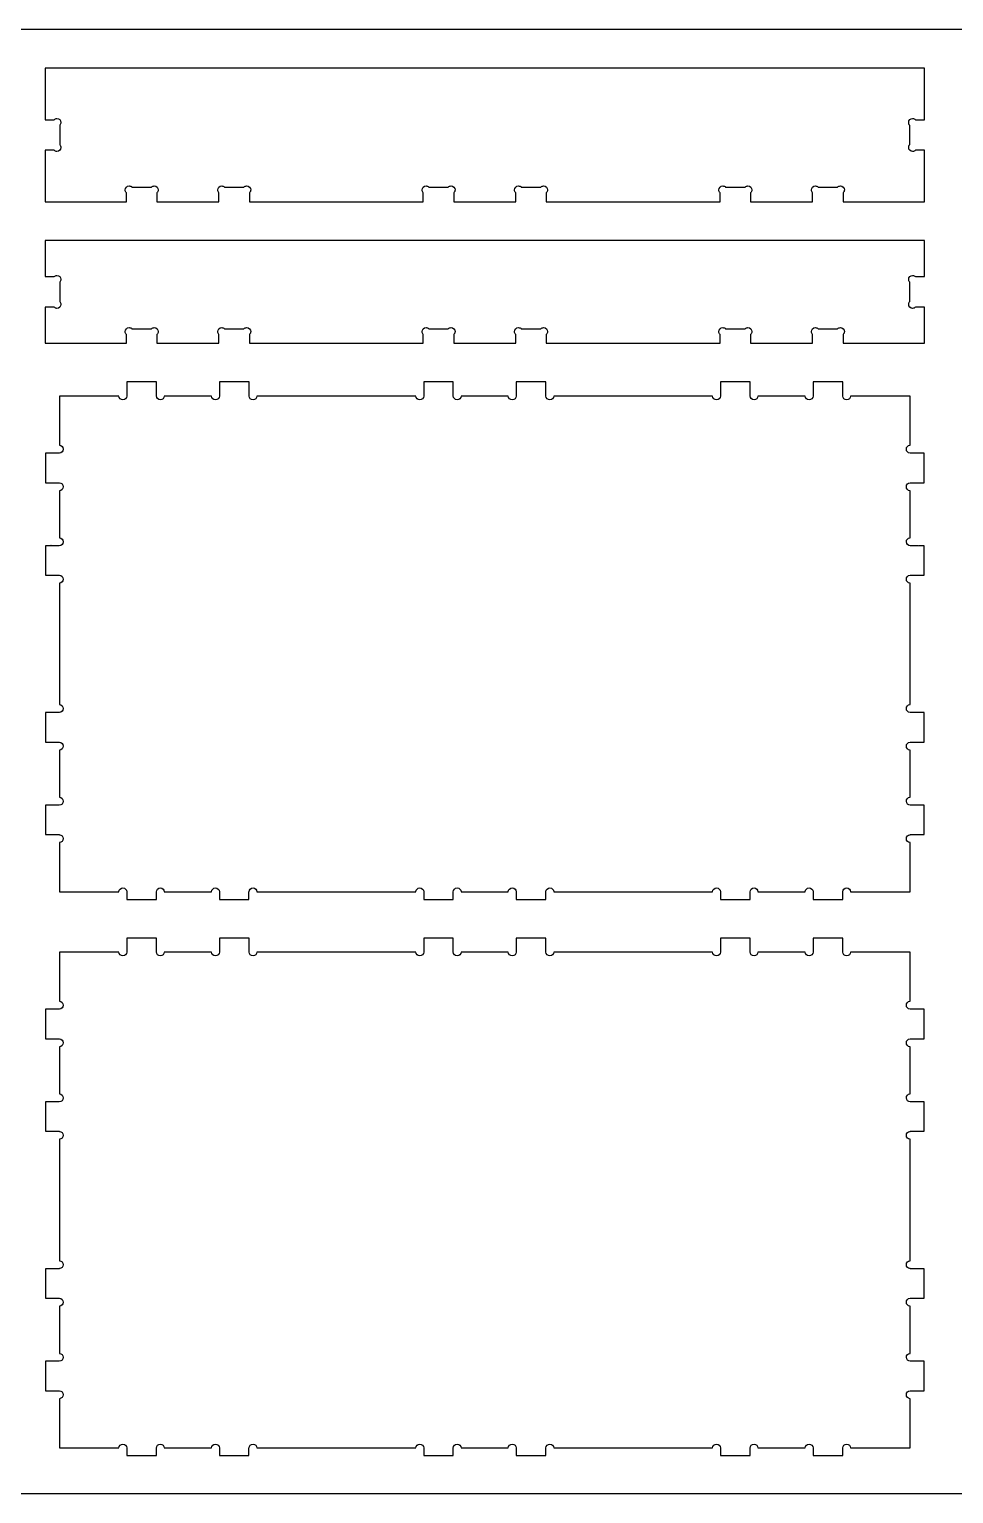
# Model space of a CAD drawing. Extents: x 0 to 4896, y 0 to 5028.
# Drawn here: x 771 to 1541, y 2550 to 3769 of the extents above; entities that cross this region are included whole.
import ezdxf

# ---------------------------------------------------------------- set-up
doc = ezdxf.new("R2010")
doc.units = 0
doc.layers.add('Layer_1', color=7, linetype='CONTINUOUS')

msp = doc.modelspace()

# ---------------------------------------------------------------- linework, layer by layer
at = {"layer": 'Layer_1', "color": 1}
msp.add_lwpolyline([(0.634887, 3769.072726), (2438.984172, 3769.072726), (2438.984172, 2549.923582), (0.634887, 2549.923582), (0.634887, 3769.072726)], dxfattribs=at)
at = {"layer": 'Layer_1', "color": 7}
for points in [[(784.501183, 3736.621996), (784.501183, 3693.777276), (791.900485, 3693.777276)], [(1508.841957, 3693.777276), (1516.241542, 3693.777276), (1516.241542, 3736.621996), (784.501183, 3736.621996), (784.501183, 3736.621996)], [(796.654236, 3689.191165), (796.654236, 3672.972136)], [(1504.088206, 3672.963388), (1504.088206, 3689.182416)], [(791.900485, 3668.377276), (784.501183, 3668.377276), (784.501183, 3625.532274), (852.128683, 3625.532274), (852.128683, 3632.931859)], [(1448.614042, 3632.931859), (1448.614042, 3625.532274), (1516.241542, 3625.532274), (1516.241542, 3668.377276), (1508.841957, 3668.377276)], [(856.714794, 3637.68561), (872.933823, 3637.68561)], [(933.708403, 3637.68561), (949.927432, 3637.68561)], [(1103.765072, 3637.68561), (1119.983818, 3637.68561)], [(1180.75868, 3637.68561), (1196.977709, 3637.68561)], [(1350.806544, 3637.68561), (1367.025291, 3637.68561)], [(1427.800153, 3637.68561), (1444.019182, 3637.68561)], [(877.528683, 3632.931859), (877.528683, 3625.532274), (929.122292, 3625.532274), (929.122292, 3632.931859)], [(954.522292, 3632.931859), (954.522292, 3625.532274), (1099.17896, 3625.532274), (1099.17896, 3632.931859)], [(1124.57896, 3632.931859), (1124.57896, 3625.532274), (1176.172569, 3625.532274), (1176.172569, 3632.931859)], [(1201.572569, 3632.931859), (1201.572569, 3625.532274), (1346.220433, 3625.532274), (1346.220433, 3632.931859)], [(1371.620433, 3632.931859), (1371.620433, 3625.532274), (1423.214042, 3625.532274), (1423.214042, 3632.931859)], [(784.501183, 3593.331565), (784.501183, 3563.186563), (791.900485, 3563.186563)], [(1508.841957, 3563.186563), (1516.241542, 3563.186563), (1516.241542, 3593.331565), (784.501183, 3593.331565), (784.501183, 3593.331565)], [(796.654236, 3558.600452), (796.654236, 3542.381705)], [(1504.088206, 3542.372674), (1504.088206, 3558.591703)], [(791.900485, 3537.786563), (784.501183, 3537.786563), (784.501183, 3507.641843), (852.128683, 3507.641843), (852.128683, 3515.041428)], [(1448.614042, 3515.041428), (1448.614042, 3507.641843), (1516.241542, 3507.641843), (1516.241542, 3537.786563), (1508.841957, 3537.786563)], [(856.714794, 3519.794896), (872.933823, 3519.794896)], [(877.528683, 3515.041428), (877.528683, 3507.641843), (929.122292, 3507.641843), (929.122292, 3515.041428)], [(933.708403, 3519.794896), (949.927432, 3519.794896)], [(954.522292, 3515.041428), (954.522292, 3507.641843), (1099.17896, 3507.641843), (1099.17896, 3515.041428)], [(1103.765072, 3519.794896), (1119.983818, 3519.794896)], [(1124.57896, 3515.041428), (1124.57896, 3507.641843), (1176.172569, 3507.641843), (1176.172569, 3515.041428)], [(1180.75868, 3519.794896), (1196.977709, 3519.794896)], [(1201.572569, 3515.041428), (1201.572569, 3507.641843), (1346.220433, 3507.641843), (1346.220433, 3515.041428)], [(1350.806544, 3519.794896), (1367.025291, 3519.794896)], [(1371.620433, 3515.041428), (1371.620433, 3507.641843), (1423.214042, 3507.641843), (1423.214042, 3515.041428)], [(1427.800153, 3519.794896), (1444.019182, 3519.794896)], [(852.52972, 3475.440852), (852.52972, 3470.687101), (852.52972, 3465.845296), (852.52972, 3463.755159), (852.476663, 3463.755159)], [(877.128492, 3470.854741), (877.128492, 3475.440852), (852.531132, 3475.440852), (852.52972, 3475.440852)], [(954.166127, 3463.755159), (954.131132, 3463.755159), (954.131132, 3470.590016), (954.131132, 3475.440852), (929.52474, 3475.440852), (929.52474, 3465.836548), (929.52474, 3463.755159), (929.471683, 3463.755159)], [(1124.178769, 3470.854741), (1124.178769, 3475.440852), (1099.581127, 3475.440852), (1099.581127, 3470.687101), (1099.581127, 3465.845296), (1099.581127, 3463.755159), (1099.528352, 3463.755159)], [(1201.216687, 3463.755159), (1201.181127, 3463.755159), (1201.181127, 3470.590016), (1201.181127, 3475.440852), (1176.575018, 3475.440852), (1176.575018, 3465.836548), (1176.575018, 3463.755159), (1176.522243, 3463.755159)], [(1371.21996, 3470.854741), (1371.21996, 3475.440852), (1346.6226, 3475.440852), (1346.6226, 3470.687101), (1346.6226, 3465.845296), (1346.6226, 3463.755159), (1346.578573, 3463.755159)], [(1448.266062, 3463.755159), (1448.222035, 3463.755159), (1448.222035, 3470.590016), (1448.222035, 3475.440852), (1423.615926, 3475.440852), (1423.615926, 3465.836548), (1423.615926, 3463.755159), (1423.571617, 3463.755159)], [(845.888467, 3463.755159), (796.376247, 3463.755159), (796.376247, 3422.815156)], [(877.031407, 3463.913768), (877.031407, 3470.008074)], [(922.883769, 3463.755159), (883.619603, 3463.755159)], [(1092.940156, 3463.755159), (960.754323, 3463.755159)], [(1124.081685, 3463.913768), (1124.081685, 3470.008074)], [(1169.934047, 3463.755159), (1130.66988, 3463.755159)], [(1339.990377, 3463.755159), (1207.8046, 3463.755159)], [(1371.131342, 3463.913768), (1371.131342, 3470.008074)], [(1416.983704, 3463.755159), (1377.719537, 3463.755159)], [(1504.36676, 3422.815156), (1504.36676, 3463.755159), (1454.854257, 3463.755159)], [(796.376247, 3416.226961), (796.376247, 3416.182934), (789.541107, 3416.182934), (784.690272, 3416.182934), (784.690272, 3391.576825), (794.294858, 3391.576825), (796.376247, 3391.576825), (796.376247, 3391.532516)], [(1504.36676, 3391.532516), (1504.36676, 3391.576825), (1506.448148, 3391.576825), (1516.052453, 3391.576825), (1516.052453, 3416.182934), (1511.201617, 3416.182934), (1504.36676, 3416.182934), (1504.36676, 3416.226961)], [(796.376247, 3384.944603), (796.376247, 3345.680436)], [(1504.36676, 3345.680436), (1504.36676, 3384.944603)], [(789.276383, 3339.180859), (784.690272, 3339.180859), (784.690272, 3314.583216), (789.444023, 3314.583216), (794.285827, 3314.583216), (796.376247, 3314.583216), (796.376247, 3314.53919)], [(796.217356, 3339.092241), (790.123049, 3339.092241)], [(1504.36676, 3314.53919), (1504.36676, 3314.583216), (1506.456897, 3314.583216), (1511.298702, 3314.583216), (1516.052453, 3314.583216), (1516.052453, 3339.180859), (1511.466342, 3339.180859)], [(1510.619675, 3339.092241), (1504.525368, 3339.092241)], [(796.376247, 3307.950994), (796.376247, 3206.853914)], [(1504.36676, 3206.853914), (1504.36676, 3307.950994)], [(796.376247, 3200.265719), (796.376247, 3200.221692), (789.541107, 3200.221692), (784.690272, 3200.221692), (784.690272, 3175.615301), (794.294858, 3175.615301), (796.376247, 3175.615301), (796.376247, 3175.571274)], [(1504.36676, 3175.571274), (1504.36676, 3175.615301), (1506.448148, 3175.615301), (1516.052453, 3175.615301), (1516.052453, 3200.221692), (1511.201617, 3200.221692), (1504.36676, 3200.221692), (1504.36676, 3200.265719)], [(796.376247, 3168.983079), (796.376247, 3129.718912)], [(1504.36676, 3129.718912), (1504.36676, 3168.983079)], [(789.276383, 3123.219334), (784.690272, 3123.219334), (784.690272, 3098.621974), (789.444023, 3098.621974), (794.285827, 3098.621974), (796.376247, 3098.621974), (796.376247, 3098.577948)], [(796.217356, 3123.130716), (790.123049, 3123.130716)], [(1504.36676, 3098.577948), (1504.36676, 3098.621974), (1506.456897, 3098.621974), (1511.298702, 3098.621974), (1516.052453, 3098.621974), (1516.052453, 3123.219334), (1511.466342, 3123.219334)], [(1510.619675, 3123.130716), (1504.525368, 3123.130716)], [(796.376247, 3091.989752), (796.376247, 3051.041001), (845.888467, 3051.041001)], [(1454.854257, 3051.041001), (1504.36676, 3051.041001), (1504.36676, 3091.989752)], [(852.476663, 3051.041001), (852.520689, 3051.041001), (852.520689, 3049.444752), (852.520689, 3044.691001), (877.038745, 3044.691001)], [(877.030278, 3044.796834), (877.030278, 3050.891141)], [(883.618474, 3051.041001), (922.88264, 3051.041001)], [(929.470554, 3051.041001), (929.514863, 3051.041001), (929.514863, 3044.691001), (954.120972, 3044.691001), (954.120972, 3049.541836), (954.120972, 3051.041001), (954.164998, 3051.041001)], [(960.753194, 3051.041001), (1092.939027, 3051.041001)], [(1099.527223, 3051.041001), (1099.571249, 3051.041001), (1099.571249, 3049.444752), (1099.571249, 3044.691001), (1124.089305, 3044.691001)], [(1124.080838, 3044.796834), (1124.080838, 3050.891141)], [(1130.669034, 3051.041001), (1169.9332, 3051.041001)], [(1176.521396, 3051.041001), (1176.565423, 3051.041001), (1176.565423, 3044.691001), (1201.171532, 3044.691001), (1201.171532, 3049.541836), (1201.171532, 3051.041001), (1201.21584, 3051.041001)], [(1207.803754, 3051.041001), (1339.989531, 3051.041001)], [(1346.577726, 3051.041001), (1346.621753, 3051.041001), (1346.621753, 3049.444752), (1346.621753, 3044.691001), (1371.139808, 3044.691001)], [(1371.131342, 3044.796834), (1371.131342, 3050.891141)], [(1377.719537, 3051.041001), (1416.983704, 3051.041001)], [(1423.571617, 3051.041001), (1423.615926, 3051.041001), (1423.615926, 3044.691001), (1448.222035, 3044.691001), (1448.222035, 3049.541836), (1448.222035, 3051.041001), (1448.266062, 3051.041001)], [(852.52972, 3012.490292), (852.52972, 3007.736541), (852.52972, 3002.894736), (852.52972, 3000.804599), (852.476663, 3000.804599)], [(877.128492, 3007.904181), (877.128492, 3012.490292), (852.531132, 3012.490292), (852.52972, 3012.490292)], [(954.166127, 3000.804599), (954.131132, 3000.804599), (954.131132, 3007.639456), (954.131132, 3012.490292), (929.52474, 3012.490292), (929.52474, 3002.885988), (929.52474, 3000.804599), (929.471683, 3000.804599)], [(1124.178769, 3007.904181), (1124.178769, 3012.490292), (1099.581127, 3012.490292), (1099.581127, 3007.736541), (1099.581127, 3002.894736), (1099.581127, 3000.804599), (1099.528352, 3000.804599)], [(1201.216687, 3000.804599), (1201.181127, 3000.804599), (1201.181127, 3007.639456), (1201.181127, 3012.490292), (1176.575018, 3012.490292), (1176.575018, 3002.885988), (1176.575018, 3000.804599), (1176.522243, 3000.804599)], [(1371.21996, 3007.904181), (1371.21996, 3012.490292), (1346.6226, 3012.490292), (1346.6226, 3007.736541), (1346.6226, 3002.894736), (1346.6226, 3000.804599), (1346.578573, 3000.804599)], [(1448.266062, 3000.804599), (1448.222035, 3000.804599), (1448.222035, 3007.639456), (1448.222035, 3012.490292), (1423.615926, 3012.490292), (1423.615926, 3002.885988), (1423.615926, 3000.804599), (1423.571617, 3000.804599)], [(845.888467, 3000.804599), (796.376247, 3000.804599), (796.376247, 2959.864596)], [(877.031407, 3000.963208), (877.031407, 3007.057514)], [(922.883769, 3000.804599), (883.619603, 3000.804599)], [(1092.940156, 3000.804599), (960.754323, 3000.804599)], [(1124.081685, 3000.963208), (1124.081685, 3007.057514)], [(1169.934047, 3000.804599), (1130.66988, 3000.804599)], [(1339.990377, 3000.804599), (1207.8046, 3000.804599)], [(1371.131342, 3000.963208), (1371.131342, 3007.057514)], [(1416.983704, 3000.804599), (1377.719537, 3000.804599)], [(1504.36676, 2959.864596), (1504.36676, 3000.804599), (1454.854257, 3000.804599)], [(796.376247, 2953.276401), (796.376247, 2953.232374), (789.541107, 2953.232374), (784.690272, 2953.232374), (784.690272, 2928.626265), (794.294858, 2928.626265), (796.376247, 2928.626265), (796.376247, 2928.581956)], [(1504.36676, 2928.581956), (1504.36676, 2928.626265), (1506.448148, 2928.626265), (1516.052453, 2928.626265), (1516.052453, 2953.232374), (1511.201617, 2953.232374), (1504.36676, 2953.232374), (1504.36676, 2953.276401)], [(796.376247, 2921.994043), (796.376247, 2882.729876)], [(1504.36676, 2882.729876), (1504.36676, 2921.994043)], [(789.276383, 2876.230299), (784.690272, 2876.230299), (784.690272, 2851.632656), (789.444023, 2851.632656), (794.285827, 2851.632656), (796.376247, 2851.632656), (796.376247, 2851.58863)], [(796.217356, 2876.141681), (790.123049, 2876.141681)], [(1504.36676, 2851.58863), (1504.36676, 2851.632656), (1506.456897, 2851.632656), (1511.298702, 2851.632656), (1516.052453, 2851.632656), (1516.052453, 2876.230299), (1511.466342, 2876.230299)], [(1510.619675, 2876.141681), (1504.525368, 2876.141681)], [(796.376247, 2845.000434), (796.376247, 2743.903354)], [(1504.36676, 2743.903354), (1504.36676, 2845.000434)], [(796.376247, 2737.315159), (796.376247, 2737.271132), (789.541107, 2737.271132), (784.690272, 2737.271132), (784.690272, 2712.664741), (794.294858, 2712.664741), (796.376247, 2712.664741), (796.376247, 2712.620714)], [(1504.36676, 2712.620714), (1504.36676, 2712.664741), (1506.448148, 2712.664741), (1516.052453, 2712.664741), (1516.052453, 2737.271132), (1511.201617, 2737.271132), (1504.36676, 2737.271132), (1504.36676, 2737.315159)], [(796.376247, 2706.032519), (796.376247, 2666.768352)], [(1504.36676, 2666.768352), (1504.36676, 2706.032519)], [(789.276383, 2660.268774), (784.690272, 2660.268774), (784.690272, 2635.671414), (789.444023, 2635.671414), (794.285827, 2635.671414), (796.376247, 2635.671414), (796.376247, 2635.627388)], [(796.217356, 2660.180156), (790.123049, 2660.180156)], [(1504.36676, 2635.627388), (1504.36676, 2635.671414), (1506.456897, 2635.671414), (1511.298702, 2635.671414), (1516.052453, 2635.671414), (1516.052453, 2660.268774), (1511.466342, 2660.268774)], [(1510.619675, 2660.180156), (1504.525368, 2660.180156)], [(796.376247, 2629.039192), (796.376247, 2588.090441), (845.888467, 2588.090441)], [(1454.854257, 2588.090441), (1504.36676, 2588.090441), (1504.36676, 2629.039192)], [(852.476663, 2588.090441), (852.520689, 2588.090441), (852.520689, 2586.494192), (852.520689, 2581.740441), (877.038745, 2581.740441)], [(877.030278, 2581.846274), (877.030278, 2587.940581)], [(883.618474, 2588.090441), (922.88264, 2588.090441)], [(929.470554, 2588.090441), (929.514863, 2588.090441), (929.514863, 2581.740441), (954.120972, 2581.740441), (954.120972, 2586.591276), (954.120972, 2588.090441), (954.164998, 2588.090441)], [(960.753194, 2588.090441), (1092.939027, 2588.090441)], [(1099.527223, 2588.090441), (1099.571249, 2588.090441), (1099.571249, 2586.494192), (1099.571249, 2581.740441), (1124.089305, 2581.740441)], [(1124.080838, 2581.846274), (1124.080838, 2587.940581)], [(1130.669034, 2588.090441), (1169.9332, 2588.090441)], [(1176.521396, 2588.090441), (1176.565423, 2588.090441), (1176.565423, 2581.740441), (1201.171532, 2581.740441), (1201.171532, 2586.591276), (1201.171532, 2588.090441), (1201.21584, 2588.090441)], [(1207.803754, 2588.090441), (1339.989531, 2588.090441)], [(1346.577726, 2588.090441), (1346.621753, 2588.090441), (1346.621753, 2586.494192), (1346.621753, 2581.740441), (1371.139808, 2581.740441)], [(1371.131342, 2581.846274), (1371.131342, 2587.940581)], [(1377.719537, 2588.090441), (1416.983704, 2588.090441)], [(1423.571617, 2588.090441), (1423.615926, 2588.090441), (1423.615926, 2581.740441), (1448.222035, 2581.740441), (1448.222035, 2586.591276), (1448.222035, 2588.090441), (1448.266062, 2588.090441)]]:
    msp.add_lwpolyline(points, dxfattribs=at)
for points in [[(791.900485, 3693.777276), (792.501618, 3694.408043), (793.346874, 3694.800332), (794.290625, 3694.800332)], [(794.290625, 3694.800332), (796.119989, 3694.800332), (797.589238, 3693.331083), (797.589238, 3691.501719)], [(1503.153486, 3691.49297), (1503.153486, 3693.322334), (1504.622735, 3694.800332), (1506.4521, 3694.800332)], [(1506.4521, 3694.800332), (1507.393593, 3694.800332), (1508.241388, 3694.406068), (1508.841957, 3693.777276)], [(797.589238, 3691.501719), (797.589238, 3690.600865), (797.235332, 3689.785808), (796.654236, 3689.191165)], [(1504.088206, 3689.182416), (1503.506828, 3689.777059), (1503.153486, 3690.591834), (1503.153486, 3691.49297)], [(797.589238, 3670.661583), (797.589238, 3668.832219), (796.119989, 3667.354221), (794.290625, 3667.354221)], [(796.654236, 3672.972136), (797.235614, 3672.377494), (797.589238, 3671.562719), (797.589238, 3670.661583)], [(1503.153486, 3670.652552), (1503.153486, 3671.553405), (1503.507111, 3672.368745), (1504.088206, 3672.963388)], [(1506.4521, 3667.354221), (1504.622735, 3667.354221), (1503.153486, 3668.82347), (1503.153486, 3670.652552)], [(794.290625, 3667.354221), (793.348567, 3667.354221), (792.501618, 3667.748485), (791.900485, 3668.377276)], [(1508.841957, 3668.377276), (1508.241106, 3667.74651), (1507.395851, 3667.354221), (1506.4521, 3667.354221)], [(851.105627, 3635.321999), (851.105627, 3637.151363), (852.574594, 3638.62033), (854.403958, 3638.62033)], [(852.128683, 3632.931859), (851.497916, 3633.53271), (851.105627, 3634.378248), (851.105627, 3635.321999)], [(854.403958, 3638.62033), (855.304812, 3638.62033), (856.120152, 3638.266705), (856.714794, 3637.68561)], [(872.933823, 3637.68561), (873.528183, 3638.266988), (874.34324, 3638.62033), (875.244376, 3638.62033)], [(875.244376, 3638.62033), (877.07374, 3638.62033), (878.551738, 3637.151363), (878.551738, 3635.321999)], [(878.551738, 3635.321999), (878.551738, 3634.379941), (878.157474, 3633.532428), (877.528683, 3632.931859)], [(928.099236, 3635.321999), (928.099236, 3637.151363), (929.568485, 3638.62033), (931.397849, 3638.62033)], [(929.122292, 3632.931859), (928.491525, 3633.53271), (928.099236, 3634.378248), (928.099236, 3635.321999)], [(931.397849, 3638.62033), (932.298985, 3638.62033), (933.11376, 3638.266705), (933.708403, 3637.68561)], [(949.927432, 3637.68561), (950.522074, 3638.266988), (951.336849, 3638.62033), (952.238267, 3638.62033)], [(952.238267, 3638.62033), (954.067349, 3638.62033), (955.545347, 3637.151363), (955.545347, 3635.321999)], [(955.545347, 3635.321999), (955.545347, 3634.379941), (955.1508, 3633.532428), (954.522292, 3632.931859)], [(1098.155905, 3635.321999), (1098.155905, 3637.151363), (1099.624872, 3638.62033), (1101.454236, 3638.62033)], [(1099.17896, 3632.931859), (1098.548194, 3633.53271), (1098.155905, 3634.378248), (1098.155905, 3635.321999)], [(1101.454236, 3638.62033), (1102.355089, 3638.62033), (1103.170429, 3638.266705), (1103.765072, 3637.68561)], [(1119.983818, 3637.68561), (1120.578743, 3638.266988), (1121.393518, 3638.62033), (1122.294654, 3638.62033)], [(1122.294654, 3638.62033), (1124.124018, 3638.62033), (1125.602016, 3637.151363), (1125.602016, 3635.321999)], [(1125.602016, 3635.321999), (1125.602016, 3634.379941), (1125.207752, 3633.532428), (1124.57896, 3632.931859)], [(1175.149514, 3635.321999), (1175.149514, 3637.151363), (1176.618763, 3638.62033), (1178.448127, 3638.62033)], [(1176.172569, 3632.931859), (1175.541803, 3633.53271), (1175.149514, 3634.378248), (1175.149514, 3635.321999)], [(1178.448127, 3638.62033), (1179.34898, 3638.62033), (1180.164038, 3638.266705), (1180.75868, 3637.68561)], [(1196.977709, 3637.68561), (1197.572352, 3638.266988), (1198.387409, 3638.62033), (1199.288263, 3638.62033)], [(1199.288263, 3638.62033), (1201.117627, 3638.62033), (1202.595625, 3637.151363), (1202.595625, 3635.321999)], [(1202.595625, 3635.321999), (1202.595625, 3634.379941), (1202.201078, 3633.532428), (1201.572569, 3632.931859)], [(1345.197095, 3635.321999), (1345.197095, 3637.151363), (1346.666626, 3638.62033), (1348.495708, 3638.62033)], [(1346.220433, 3632.931859), (1345.589102, 3633.53271), (1345.197095, 3634.378248), (1345.197095, 3635.321999)], [(1348.495708, 3638.62033), (1349.396844, 3638.62033), (1350.211902, 3638.266705), (1350.806544, 3637.68561)], [(1367.025291, 3637.68561), (1367.619933, 3638.266988), (1368.434991, 3638.62033), (1369.336126, 3638.62033)], [(1369.336126, 3638.62033), (1371.165491, 3638.62033), (1372.643206, 3637.151363), (1372.643206, 3635.321999)], [(1372.643206, 3635.321999), (1372.643206, 3634.379941), (1372.248377, 3633.532428), (1371.620433, 3632.931859)], [(1422.190986, 3635.321999), (1422.190986, 3637.151363), (1423.660517, 3638.62033), (1425.489317, 3638.62033)], [(1423.214042, 3632.931859), (1422.583275, 3633.53271), (1422.190986, 3634.378248), (1422.190986, 3635.321999)], [(1425.489317, 3638.62033), (1426.390171, 3638.62033), (1427.205511, 3638.266705), (1427.800153, 3637.68561)], [(1444.019182, 3637.68561), (1444.613824, 3638.266988), (1445.428317, 3638.62033), (1446.329735, 3638.62033)], [(1446.329735, 3638.62033), (1448.158817, 3638.62033), (1449.637097, 3637.151363), (1449.637097, 3635.321999)], [(1449.637097, 3635.321999), (1449.637097, 3634.379941), (1449.242833, 3633.532428), (1448.614042, 3632.931859)], [(791.900485, 3563.186563), (792.501618, 3563.81733), (793.346874, 3564.209619), (794.290625, 3564.209619)], [(794.290625, 3564.209619), (796.119989, 3564.209619), (797.589238, 3562.740652), (797.589238, 3560.911288)], [(797.589238, 3560.911288), (797.589238, 3560.010152), (797.235332, 3559.195094), (796.654236, 3558.600452)], [(1503.153486, 3560.902539), (1503.153486, 3562.731903), (1504.622735, 3564.209619), (1506.4521, 3564.209619)], [(1504.088206, 3558.591703), (1503.506828, 3559.186345), (1503.153486, 3560.001121), (1503.153486, 3560.902539)], [(1506.4521, 3564.209619), (1507.393593, 3564.209619), (1508.241388, 3563.815354), (1508.841957, 3563.186563)], [(794.290625, 3536.763508), (793.348567, 3536.763508), (792.501618, 3537.158054), (791.900485, 3537.786563)], [(797.589238, 3540.07087), (797.589238, 3538.241505), (796.119989, 3536.763508), (794.290625, 3536.763508)], [(796.654236, 3542.381705), (797.235614, 3541.787063), (797.589238, 3540.972288), (797.589238, 3540.07087)], [(1503.153486, 3540.062121), (1503.153486, 3540.962974), (1503.507111, 3541.778032), (1504.088206, 3542.372674)], [(1506.4521, 3536.763508), (1504.622735, 3536.763508), (1503.153486, 3538.232756), (1503.153486, 3540.062121)], [(1508.841957, 3537.786563), (1508.241106, 3537.155796), (1507.395851, 3536.763508), (1506.4521, 3536.763508)], [(851.105627, 3517.431285), (851.105627, 3519.26065), (852.574594, 3520.729899), (854.403958, 3520.729899)], [(852.128683, 3515.041428), (851.497916, 3515.641996), (851.105627, 3516.487534), (851.105627, 3517.431285)], [(854.403958, 3520.729899), (855.304812, 3520.729899), (856.120152, 3520.375992), (856.714794, 3519.794896)], [(872.933823, 3519.794896), (873.528183, 3520.376274), (874.34324, 3520.729899), (875.244376, 3520.729899)], [(875.244376, 3520.729899), (877.07374, 3520.729899), (878.551738, 3519.26065), (878.551738, 3517.431285)], [(878.551738, 3517.431285), (878.551738, 3516.489228), (878.157474, 3515.641714), (877.528683, 3515.041428)], [(928.099236, 3517.431285), (928.099236, 3519.26065), (929.568485, 3520.729899), (931.397849, 3520.729899)], [(929.122292, 3515.041428), (928.491525, 3515.641996), (928.099236, 3516.487534), (928.099236, 3517.431285)], [(931.397849, 3520.729899), (932.298985, 3520.729899), (933.11376, 3520.375992), (933.708403, 3519.794896)], [(949.927432, 3519.794896), (950.522074, 3520.376274), (951.336849, 3520.729899), (952.238267, 3520.729899)], [(952.238267, 3520.729899), (954.067349, 3520.729899), (955.545347, 3519.26065), (955.545347, 3517.431285)], [(955.545347, 3517.431285), (955.545347, 3516.489228), (955.1508, 3515.641714), (954.522292, 3515.041428)], [(1098.155905, 3517.431285), (1098.155905, 3519.26065), (1099.624872, 3520.729899), (1101.454236, 3520.729899)], [(1099.17896, 3515.041428), (1098.548194, 3515.641996), (1098.155905, 3516.487534), (1098.155905, 3517.431285)], [(1101.454236, 3520.729899), (1102.355089, 3520.729899), (1103.170429, 3520.375992), (1103.765072, 3519.794896)], [(1119.983818, 3519.794896), (1120.578743, 3520.376274), (1121.393518, 3520.729899), (1122.294654, 3520.729899)], [(1122.294654, 3520.729899), (1124.124018, 3520.729899), (1125.602016, 3519.26065), (1125.602016, 3517.431285)], [(1125.602016, 3517.431285), (1125.602016, 3516.489228), (1125.207752, 3515.641714), (1124.57896, 3515.041428)], [(1175.149514, 3517.431285), (1175.149514, 3519.26065), (1176.618763, 3520.729899), (1178.448127, 3520.729899)], [(1176.172569, 3515.041428), (1175.541803, 3515.641996), (1175.149514, 3516.487534), (1175.149514, 3517.431285)], [(1178.448127, 3520.729899), (1179.34898, 3520.729899), (1180.164038, 3520.375992), (1180.75868, 3519.794896)], [(1196.977709, 3519.794896), (1197.572352, 3520.376274), (1198.387409, 3520.729899), (1199.288263, 3520.729899)], [(1199.288263, 3520.729899), (1201.117627, 3520.729899), (1202.595625, 3519.26065), (1202.595625, 3517.431285)], [(1202.595625, 3517.431285), (1202.595625, 3516.489228), (1202.201078, 3515.641714), (1201.572569, 3515.041428)], [(1345.197095, 3517.431285), (1345.197095, 3519.26065), (1346.666626, 3520.729899), (1348.495708, 3520.729899)], [(1346.220433, 3515.041428), (1345.589102, 3515.641996), (1345.197095, 3516.487534), (1345.197095, 3517.431285)], [(1348.495708, 3520.729899), (1349.396844, 3520.729899), (1350.211902, 3520.375992), (1350.806544, 3519.794896)], [(1367.025291, 3519.794896), (1367.619933, 3520.376274), (1368.434991, 3520.729899), (1369.336126, 3520.729899)], [(1369.336126, 3520.729899), (1371.165491, 3520.729899), (1372.643206, 3519.26065), (1372.643206, 3517.431285)], [(1372.643206, 3517.431285), (1372.643206, 3516.489228), (1372.248377, 3515.641714), (1371.620433, 3515.041428)], [(1422.190986, 3517.431285), (1422.190986, 3519.26065), (1423.660517, 3520.729899), (1425.489317, 3520.729899)], [(1423.214042, 3515.041428), (1422.583275, 3515.641996), (1422.190986, 3516.487534), (1422.190986, 3517.431285)], [(1425.489317, 3520.729899), (1426.390171, 3520.729899), (1427.205511, 3520.375992), (1427.800153, 3519.794896)], [(1444.019182, 3519.794896), (1444.613824, 3520.376274), (1445.428317, 3520.729899), (1446.329735, 3520.729899)], [(1446.329735, 3520.729899), (1448.158817, 3520.729899), (1449.637097, 3519.26065), (1449.637097, 3517.431285)], [(1449.637097, 3517.431285), (1449.637097, 3516.489228), (1449.242833, 3515.641714), (1448.614042, 3515.041428)], [(849.178049, 3460.615436), (847.403154, 3460.615436), (845.972005, 3462.00143), (845.888467, 3463.755159)], [(852.476663, 3463.755159), (852.392843, 3462.00143), (850.953792, 3460.615436), (849.178049, 3460.615436)], [(877.031407, 3470.008074), (877.031407, 3470.277879), (877.068096, 3470.542039), (877.128492, 3470.792934)], [(880.33002, 3460.615436), (878.500374, 3460.615436), (877.031407, 3462.084403), (877.031407, 3463.913768)], [(877.128492, 3470.792934), (877.128492, 3470.81269), (877.128492, 3470.835268), (877.128492, 3470.854741)], [(883.619603, 3463.755159), (883.536065, 3462.00143), (882.105198, 3460.615436), (880.33002, 3460.615436)], [(926.1821, 3460.615436), (924.406923, 3460.615436), (922.967589, 3462.00143), (922.883769, 3463.755159)], [(929.471683, 3463.755159), (929.388427, 3462.00143), (927.956996, 3460.615436), (926.1821, 3460.615436)], [(957.455992, 3460.615436), (955.680814, 3460.615436), (954.249665, 3462.00143), (954.166127, 3463.755159)], [(960.754323, 3463.755159), (960.670503, 3462.00143), (959.231169, 3460.615436), (957.455992, 3460.615436)], [(1096.23002, 3460.615436), (1094.45456, 3460.615436), (1093.023694, 3462.00143), (1092.940156, 3463.755159)], [(1099.528352, 3463.755159), (1099.444249, 3462.00143), (1098.004916, 3460.615436), (1096.23002, 3460.615436)], [(1124.081685, 3470.008074), (1124.081685, 3470.274774), (1124.119785, 3470.53583), (1124.178769, 3470.784185)], [(1127.380016, 3460.615436), (1125.550934, 3460.615436), (1124.081685, 3462.084403), (1124.081685, 3463.913768)], [(1124.178769, 3470.784185), (1124.178769, 3470.806763), (1124.178769, 3470.832445), (1124.178769, 3470.854741)], [(1130.66988, 3463.755159), (1130.586343, 3462.00143), (1129.155758, 3460.615436), (1127.380016, 3460.615436)], [(1173.232378, 3460.615436), (1171.4572, 3460.615436), (1170.017867, 3462.00143), (1169.934047, 3463.755159)], [(1176.522243, 3463.755159), (1176.438705, 3462.00143), (1175.007556, 3460.615436), (1173.232378, 3460.615436)], [(1204.506269, 3460.615436), (1202.731374, 3460.615436), (1201.299943, 3462.00143), (1201.216687, 3463.755159)], [(1207.8046, 3463.755159), (1207.72078, 3462.00143), (1206.281447, 3460.615436), (1204.506269, 3460.615436)], [(1343.27996, 3460.615436), (1341.505064, 3460.615436), (1340.073915, 3462.00143), (1339.990377, 3463.755159)], [(1346.578573, 3463.755159), (1346.494471, 3462.00143), (1345.05542, 3460.615436), (1343.27996, 3460.615436)], [(1371.131342, 3470.008074), (1371.131342, 3470.268848), (1371.171982, 3470.52313), (1371.228426, 3470.766405)], [(1374.429955, 3460.615436), (1372.600308, 3460.615436), (1371.131342, 3462.084403), (1371.131342, 3463.913768)], [(1371.228426, 3470.766405), (1371.228426, 3470.796603), (1371.222782, 3470.826801), (1371.21996, 3470.854741)], [(1377.719537, 3463.755159), (1377.636, 3462.00143), (1376.204851, 3460.615436), (1374.429955, 3460.615436)], [(1420.282035, 3460.615436), (1418.506857, 3460.615436), (1417.067524, 3462.00143), (1416.983704, 3463.755159)], [(1423.571617, 3463.755159), (1423.488362, 3462.00143), (1422.057213, 3460.615436), (1420.282035, 3460.615436)], [(1451.555926, 3460.615436), (1449.780748, 3460.615436), (1448.3496, 3462.00143), (1448.266062, 3463.755159)], [(1454.854257, 3463.755159), (1454.770437, 3462.00143), (1453.330822, 3460.615436), (1451.555926, 3460.615436)], [(796.376247, 3422.815156), (798.129694, 3422.731336), (799.515969, 3421.291721), (799.515969, 3419.516825)], [(799.515969, 3419.516825), (799.515969, 3417.741648), (798.129694, 3416.310499), (796.376247, 3416.226961)], [(1501.227037, 3419.516825), (1501.227037, 3421.291721), (1502.613031, 3422.731336), (1504.36676, 3422.815156)], [(1504.36676, 3416.226961), (1502.613031, 3416.310499), (1501.227037, 3417.741648), (1501.227037, 3419.516825)], [(796.376247, 3391.532516), (798.129694, 3391.449261), (799.515969, 3390.018112), (799.515969, 3388.242934)], [(1501.227037, 3388.242934), (1501.227037, 3390.018112), (1502.613031, 3391.449261), (1504.36676, 3391.532516)], [(799.515969, 3388.242934), (799.515969, 3386.467756), (798.129694, 3385.028423), (796.376247, 3384.944603)], [(1504.36676, 3384.944603), (1502.613031, 3385.028423), (1501.227037, 3386.467756), (1501.227037, 3388.242934)], [(799.515969, 3342.390572), (799.515969, 3340.56149), (798.04672, 3339.092241), (796.217356, 3339.092241)], [(796.376247, 3345.680436), (798.129694, 3345.596899), (799.515969, 3344.16575), (799.515969, 3342.390572)], [(1501.227037, 3342.390572), (1501.227037, 3344.16575), (1502.613031, 3345.596899), (1504.36676, 3345.680436)], [(1504.525368, 3339.092241), (1502.696004, 3339.092241), (1501.227037, 3340.56149), (1501.227037, 3342.390572)], [(789.364718, 3339.189325), (789.334803, 3339.186503), (789.304605, 3339.183681), (789.276383, 3339.180859)], [(790.123049, 3339.092241), (789.862558, 3339.092241), (789.607994, 3339.132599), (789.364718, 3339.189325)], [(1511.378288, 3339.189325), (1511.135013, 3339.132599), (1510.880448, 3339.092241), (1510.619675, 3339.092241)], [(1511.466342, 3339.180859), (1511.43812, 3339.183681), (1511.408204, 3339.189325), (1511.378288, 3339.189325)], [(796.376247, 3314.53919), (798.129694, 3314.45537), (799.515969, 3313.015754), (799.515969, 3311.240859)], [(799.515969, 3311.240859), (799.515969, 3309.465681), (798.129694, 3308.034532), (796.376247, 3307.950994)], [(1501.227037, 3311.240859), (1501.227037, 3313.015754), (1502.613031, 3314.45537), (1504.36676, 3314.53919)], [(1504.36676, 3307.950994), (1502.613031, 3308.034532), (1501.227037, 3309.465681), (1501.227037, 3311.240859)], [(796.376247, 3206.853914), (798.129694, 3206.769812), (799.515969, 3205.330479), (799.515969, 3203.555301)], [(1501.227037, 3203.555301), (1501.227037, 3205.330479), (1502.613031, 3206.769812), (1504.36676, 3206.853914)], [(799.515969, 3203.555301), (799.515969, 3201.780123), (798.129694, 3200.349256), (796.376247, 3200.265719)], [(1504.36676, 3200.265719), (1502.613031, 3200.349256), (1501.227037, 3201.780123), (1501.227037, 3203.555301)], [(796.376247, 3175.571274), (798.129694, 3175.487736), (799.515969, 3174.05687), (799.515969, 3172.281692)], [(799.515969, 3172.281692), (799.515969, 3170.506514), (798.129694, 3169.067181), (796.376247, 3168.983079)], [(1501.227037, 3172.281692), (1501.227037, 3174.05687), (1502.613031, 3175.487736), (1504.36676, 3175.571274)], [(1504.36676, 3168.983079), (1502.613031, 3169.067181), (1501.227037, 3170.506514), (1501.227037, 3172.281692)], [(789.364718, 3123.227801), (789.334803, 3123.224979), (789.304605, 3123.222156), (789.276383, 3123.219334)], [(790.123049, 3123.130716), (789.862558, 3123.130716), (789.607994, 3123.171356), (789.364718, 3123.227801)], [(799.515969, 3126.42933), (799.515969, 3124.599965), (798.04672, 3123.130716), (796.217356, 3123.130716)], [(796.376247, 3129.718912), (798.129694, 3129.635374), (799.515969, 3128.204508), (799.515969, 3126.42933)], [(1501.227037, 3126.42933), (1501.227037, 3128.204508), (1502.613031, 3129.635374), (1504.36676, 3129.718912)], [(1504.525368, 3123.130716), (1502.696004, 3123.130716), (1501.227037, 3124.599965), (1501.227037, 3126.42933)], [(1511.378288, 3123.227801), (1511.135013, 3123.171356), (1510.880448, 3123.130716), (1510.619675, 3123.130716)], [(1511.466342, 3123.219334), (1511.43812, 3123.222156), (1511.408204, 3123.227801), (1511.378288, 3123.227801)], [(796.376247, 3098.577948), (798.129694, 3098.493845), (799.515969, 3097.054512), (799.515969, 3095.279334)], [(1501.227037, 3095.279334), (1501.227037, 3097.054512), (1502.613031, 3098.493845), (1504.36676, 3098.577948)], [(799.515969, 3095.279334), (799.515969, 3093.504156), (798.129694, 3092.07329), (796.376247, 3091.989752)], [(1504.36676, 3091.989752), (1502.613031, 3092.07329), (1501.227037, 3093.504156), (1501.227037, 3095.279334)], [(845.888467, 3051.041001), (845.967489, 3052.798681), (847.400332, 3054.189472), (849.178049, 3054.189472)], [(849.178049, 3054.189472), (850.956332, 3054.189472), (852.397076, 3052.798681), (852.476663, 3051.041001)], [(877.030278, 3050.891141), (877.030278, 3052.720505), (878.499527, 3054.189472), (880.328892, 3054.189472)], [(880.328892, 3054.189472), (882.106609, 3054.189472), (883.539452, 3052.798681), (883.618474, 3051.041001)], [(922.88264, 3051.041001), (922.961945, 3052.798681), (924.403254, 3054.189472), (926.180972, 3054.189472)], [(926.180972, 3054.189472), (927.959254, 3054.189472), (929.391532, 3052.798681), (929.470554, 3051.041001)], [(954.164998, 3051.041001), (954.244303, 3052.798681), (955.67658, 3054.189472), (957.454863, 3054.189472)], [(957.454863, 3054.189472), (959.232863, 3054.189472), (960.673889, 3052.798681), (960.753194, 3051.041001)], [(1092.939027, 3051.041001), (1093.018049, 3052.798681), (1094.450609, 3054.189472), (1096.228892, 3054.189472)], [(1096.228892, 3054.189472), (1098.006609, 3054.189472), (1099.447636, 3052.798681), (1099.527223, 3051.041001)], [(1124.080838, 3050.891141), (1124.080838, 3052.720505), (1125.550369, 3054.189472), (1127.379169, 3054.189472)], [(1127.379169, 3054.189472), (1129.157734, 3054.189472), (1130.590012, 3052.798681), (1130.669034, 3051.041001)], [(1169.9332, 3051.041001), (1170.012505, 3052.798681), (1171.453532, 3054.189472), (1173.231532, 3054.189472)], [(1173.231532, 3054.189472), (1175.009532, 3054.189472), (1176.442092, 3052.798681), (1176.521396, 3051.041001)], [(1201.21584, 3051.041001), (1201.294863, 3052.798681), (1202.72714, 3054.189472), (1204.505423, 3054.189472)], [(1204.505423, 3054.189472), (1206.283423, 3054.189472), (1207.724449, 3052.798681), (1207.803754, 3051.041001)], [(1339.989531, 3051.041001), (1340.068553, 3052.798681), (1341.501395, 3054.189472), (1343.279113, 3054.189472)], [(1343.279113, 3054.189472), (1345.057395, 3054.189472), (1346.49814, 3052.798681), (1346.577726, 3051.041001)], [(1371.131342, 3050.891141), (1371.131342, 3052.720505), (1372.600591, 3054.189472), (1374.429955, 3054.189472)], [(1374.429955, 3054.189472), (1376.207673, 3054.189472), (1377.640515, 3052.798681), (1377.719537, 3051.041001)], [(1416.983704, 3051.041001), (1417.063008, 3052.798681), (1418.504035, 3054.189472), (1420.282035, 3054.189472)], [(1420.282035, 3054.189472), (1422.060317, 3054.189472), (1423.492595, 3052.798681), (1423.571617, 3051.041001)], [(1448.266062, 3051.041001), (1448.345366, 3052.798681), (1449.777926, 3054.189472), (1451.555926, 3054.189472)], [(1451.555926, 3054.189472), (1453.333926, 3054.189472), (1454.774953, 3052.798681), (1454.854257, 3051.041001)], [(877.038745, 3044.691001), (877.038745, 3044.726843), (877.030278, 3044.76071), (877.030278, 3044.796834)], [(1124.089305, 3044.691001), (1124.089305, 3044.726843), (1124.080838, 3044.76071), (1124.080838, 3044.796834)], [(1371.139808, 3044.691001), (1371.139808, 3044.726843), (1371.131342, 3044.76071), (1371.131342, 3044.796834)], [(849.178049, 2997.664876), (847.403154, 2997.664876), (845.972005, 2999.05087), (845.888467, 3000.804599)], [(852.476663, 3000.804599), (852.392843, 2999.05087), (850.953792, 2997.664876), (849.178049, 2997.664876)], [(877.031407, 3007.057514), (877.031407, 3007.327319), (877.068096, 3007.591479), (877.128492, 3007.842374)], [(880.33002, 2997.664876), (878.500374, 2997.664876), (877.031407, 2999.133843), (877.031407, 3000.963208)], [(877.128492, 3007.842374), (877.128492, 3007.86213), (877.128492, 3007.884708), (877.128492, 3007.904181)], [(883.619603, 3000.804599), (883.536065, 2999.05087), (882.105198, 2997.664876), (880.33002, 2997.664876)], [(926.1821, 2997.664876), (924.406923, 2997.664876), (922.967589, 2999.05087), (922.883769, 3000.804599)], [(929.471683, 3000.804599), (929.388427, 2999.05087), (927.956996, 2997.664876), (926.1821, 2997.664876)], [(957.455992, 2997.664876), (955.680814, 2997.664876), (954.249665, 2999.05087), (954.166127, 3000.804599)], [(960.754323, 3000.804599), (960.670503, 2999.05087), (959.231169, 2997.664876), (957.455992, 2997.664876)], [(1096.23002, 2997.664876), (1094.45456, 2997.664876), (1093.023694, 2999.05087), (1092.940156, 3000.804599)], [(1099.528352, 3000.804599), (1099.444249, 2999.05087), (1098.004916, 2997.664876), (1096.23002, 2997.664876)], [(1124.081685, 3007.057514), (1124.081685, 3007.324214), (1124.119785, 3007.58527), (1124.178769, 3007.833625)], [(1127.380016, 2997.664876), (1125.550934, 2997.664876), (1124.081685, 2999.133843), (1124.081685, 3000.963208)], [(1124.178769, 3007.833625), (1124.178769, 3007.856203), (1124.178769, 3007.881885), (1124.178769, 3007.904181)], [(1130.66988, 3000.804599), (1130.586343, 2999.05087), (1129.155758, 2997.664876), (1127.380016, 2997.664876)], [(1173.232378, 2997.664876), (1171.4572, 2997.664876), (1170.017867, 2999.05087), (1169.934047, 3000.804599)], [(1176.522243, 3000.804599), (1176.438705, 2999.05087), (1175.007556, 2997.664876), (1173.232378, 2997.664876)], [(1204.506269, 2997.664876), (1202.731374, 2997.664876), (1201.299943, 2999.05087), (1201.216687, 3000.804599)], [(1207.8046, 3000.804599), (1207.72078, 2999.05087), (1206.281447, 2997.664876), (1204.506269, 2997.664876)], [(1343.27996, 2997.664876), (1341.505064, 2997.664876), (1340.073915, 2999.05087), (1339.990377, 3000.804599)], [(1346.578573, 3000.804599), (1346.494471, 2999.05087), (1345.05542, 2997.664876), (1343.27996, 2997.664876)], [(1371.131342, 3007.057514), (1371.131342, 3007.318288), (1371.171982, 3007.57257), (1371.228426, 3007.815845)], [(1374.429955, 2997.664876), (1372.600308, 2997.664876), (1371.131342, 2999.133843), (1371.131342, 3000.963208)], [(1371.228426, 3007.815845), (1371.228426, 3007.846043), (1371.222782, 3007.876241), (1371.21996, 3007.904181)], [(1377.719537, 3000.804599), (1377.636, 2999.05087), (1376.204851, 2997.664876), (1374.429955, 2997.664876)], [(1420.282035, 2997.664876), (1418.506857, 2997.664876), (1417.067524, 2999.05087), (1416.983704, 3000.804599)], [(1423.571617, 3000.804599), (1423.488362, 2999.05087), (1422.057213, 2997.664876), (1420.282035, 2997.664876)], [(1451.555926, 2997.664876), (1449.780748, 2997.664876), (1448.3496, 2999.05087), (1448.266062, 3000.804599)], [(1454.854257, 3000.804599), (1454.770437, 2999.05087), (1453.330822, 2997.664876), (1451.555926, 2997.664876)], [(796.376247, 2959.864596), (798.129694, 2959.780776), (799.515969, 2958.341161), (799.515969, 2956.566265)], [(799.515969, 2956.566265), (799.515969, 2954.791088), (798.129694, 2953.359939), (796.376247, 2953.276401)], [(1501.227037, 2956.566265), (1501.227037, 2958.341161), (1502.613031, 2959.780776), (1504.36676, 2959.864596)], [(1504.36676, 2953.276401), (1502.613031, 2953.359939), (1501.227037, 2954.791088), (1501.227037, 2956.566265)], [(796.376247, 2928.581956), (798.129694, 2928.498701), (799.515969, 2927.067552), (799.515969, 2925.292374)], [(1501.227037, 2925.292374), (1501.227037, 2927.067552), (1502.613031, 2928.498701), (1504.36676, 2928.581956)], [(799.515969, 2925.292374), (799.515969, 2923.517196), (798.129694, 2922.077863), (796.376247, 2921.994043)], [(1504.36676, 2921.994043), (1502.613031, 2922.077863), (1501.227037, 2923.517196), (1501.227037, 2925.292374)], [(799.515969, 2879.440012), (799.515969, 2877.61093), (798.04672, 2876.141681), (796.217356, 2876.141681)], [(796.376247, 2882.729876), (798.129694, 2882.646339), (799.515969, 2881.21519), (799.515969, 2879.440012)], [(1501.227037, 2879.440012), (1501.227037, 2881.21519), (1502.613031, 2882.646339), (1504.36676, 2882.729876)], [(1504.525368, 2876.141681), (1502.696004, 2876.141681), (1501.227037, 2877.61093), (1501.227037, 2879.440012)], [(789.364718, 2876.238765), (789.334803, 2876.235943), (789.304605, 2876.233121), (789.276383, 2876.230299)], [(790.123049, 2876.141681), (789.862558, 2876.141681), (789.607994, 2876.182039), (789.364718, 2876.238765)], [(1511.378288, 2876.238765), (1511.135013, 2876.182039), (1510.880448, 2876.141681), (1510.619675, 2876.141681)], [(1511.466342, 2876.230299), (1511.43812, 2876.233121), (1511.408204, 2876.238765), (1511.378288, 2876.238765)], [(796.376247, 2851.58863), (798.129694, 2851.50481), (799.515969, 2850.065194), (799.515969, 2848.290299)], [(799.515969, 2848.290299), (799.515969, 2846.515121), (798.129694, 2845.083972), (796.376247, 2845.000434)], [(1501.227037, 2848.290299), (1501.227037, 2850.065194), (1502.613031, 2851.50481), (1504.36676, 2851.58863)], [(1504.36676, 2845.000434), (1502.613031, 2845.083972), (1501.227037, 2846.515121), (1501.227037, 2848.290299)], [(796.376247, 2743.903354), (798.129694, 2743.819252), (799.515969, 2742.379919), (799.515969, 2740.604741)], [(1501.227037, 2740.604741), (1501.227037, 2742.379919), (1502.613031, 2743.819252), (1504.36676, 2743.903354)], [(799.515969, 2740.604741), (799.515969, 2738.829563), (798.129694, 2737.398696), (796.376247, 2737.315159)], [(1504.36676, 2737.315159), (1502.613031, 2737.398696), (1501.227037, 2738.829563), (1501.227037, 2740.604741)], [(796.376247, 2712.620714), (798.129694, 2712.537176), (799.515969, 2711.10631), (799.515969, 2709.331132)], [(799.515969, 2709.331132), (799.515969, 2707.555954), (798.129694, 2706.116621), (796.376247, 2706.032519)], [(1501.227037, 2709.331132), (1501.227037, 2711.10631), (1502.613031, 2712.537176), (1504.36676, 2712.620714)], [(1504.36676, 2706.032519), (1502.613031, 2706.116621), (1501.227037, 2707.555954), (1501.227037, 2709.331132)], [(789.364718, 2660.277241), (789.334803, 2660.274419), (789.304605, 2660.271596), (789.276383, 2660.268774)], [(790.123049, 2660.180156), (789.862558, 2660.180156), (789.607994, 2660.220796), (789.364718, 2660.277241)], [(799.515969, 2663.47877), (799.515969, 2661.649405), (798.04672, 2660.180156), (796.217356, 2660.180156)], [(796.376247, 2666.768352), (798.129694, 2666.684814), (799.515969, 2665.253948), (799.515969, 2663.47877)], [(1501.227037, 2663.47877), (1501.227037, 2665.253948), (1502.613031, 2666.684814), (1504.36676, 2666.768352)], [(1504.525368, 2660.180156), (1502.696004, 2660.180156), (1501.227037, 2661.649405), (1501.227037, 2663.47877)], [(1511.378288, 2660.277241), (1511.135013, 2660.220796), (1510.880448, 2660.180156), (1510.619675, 2660.180156)], [(1511.466342, 2660.268774), (1511.43812, 2660.271596), (1511.408204, 2660.277241), (1511.378288, 2660.277241)], [(796.376247, 2635.627388), (798.129694, 2635.543285), (799.515969, 2634.103952), (799.515969, 2632.328774)], [(1501.227037, 2632.328774), (1501.227037, 2634.103952), (1502.613031, 2635.543285), (1504.36676, 2635.627388)], [(799.515969, 2632.328774), (799.515969, 2630.553596), (798.129694, 2629.12273), (796.376247, 2629.039192)], [(1504.36676, 2629.039192), (1502.613031, 2629.12273), (1501.227037, 2630.553596), (1501.227037, 2632.328774)], [(845.888467, 2588.090441), (845.967489, 2589.848121), (847.400332, 2591.238912), (849.178049, 2591.238912)], [(849.178049, 2591.238912), (850.956332, 2591.238912), (852.397076, 2589.848121), (852.476663, 2588.090441)], [(877.030278, 2587.940581), (877.030278, 2589.769945), (878.499527, 2591.238912), (880.328892, 2591.238912)], [(880.328892, 2591.238912), (882.106609, 2591.238912), (883.539452, 2589.848121), (883.618474, 2588.090441)], [(922.88264, 2588.090441), (922.961945, 2589.848121), (924.403254, 2591.238912), (926.180972, 2591.238912)], [(926.180972, 2591.238912), (927.959254, 2591.238912), (929.391532, 2589.848121), (929.470554, 2588.090441)], [(954.164998, 2588.090441), (954.244303, 2589.848121), (955.67658, 2591.238912), (957.454863, 2591.238912)], [(957.454863, 2591.238912), (959.232863, 2591.238912), (960.673889, 2589.848121), (960.753194, 2588.090441)], [(1092.939027, 2588.090441), (1093.018049, 2589.848121), (1094.450609, 2591.238912), (1096.228892, 2591.238912)], [(1096.228892, 2591.238912), (1098.006609, 2591.238912), (1099.447636, 2589.848121), (1099.527223, 2588.090441)], [(1124.080838, 2587.940581), (1124.080838, 2589.769945), (1125.550369, 2591.238912), (1127.379169, 2591.238912)], [(1127.379169, 2591.238912), (1129.157734, 2591.238912), (1130.590012, 2589.848121), (1130.669034, 2588.090441)], [(1169.9332, 2588.090441), (1170.012505, 2589.848121), (1171.453532, 2591.238912), (1173.231532, 2591.238912)], [(1173.231532, 2591.238912), (1175.009532, 2591.238912), (1176.442092, 2589.848121), (1176.521396, 2588.090441)], [(1201.21584, 2588.090441), (1201.294863, 2589.848121), (1202.72714, 2591.238912), (1204.505423, 2591.238912)], [(1204.505423, 2591.238912), (1206.283423, 2591.238912), (1207.724449, 2589.848121), (1207.803754, 2588.090441)], [(1339.989531, 2588.090441), (1340.068553, 2589.848121), (1341.501395, 2591.238912), (1343.279113, 2591.238912)], [(1343.279113, 2591.238912), (1345.057395, 2591.238912), (1346.49814, 2589.848121), (1346.577726, 2588.090441)], [(1371.131342, 2587.940581), (1371.131342, 2589.769945), (1372.600591, 2591.238912), (1374.429955, 2591.238912)], [(1374.429955, 2591.238912), (1376.207673, 2591.238912), (1377.640515, 2589.848121), (1377.719537, 2588.090441)], [(1416.983704, 2588.090441), (1417.063008, 2589.848121), (1418.504035, 2591.238912), (1420.282035, 2591.238912)], [(1420.282035, 2591.238912), (1422.060317, 2591.238912), (1423.492595, 2589.848121), (1423.571617, 2588.090441)], [(1448.266062, 2588.090441), (1448.345366, 2589.848121), (1449.777926, 2591.238912), (1451.555926, 2591.238912)], [(1451.555926, 2591.238912), (1453.333926, 2591.238912), (1454.774953, 2589.848121), (1454.854257, 2588.090441)], [(877.038745, 2581.740441), (877.038745, 2581.776283), (877.030278, 2581.81015), (877.030278, 2581.846274)], [(1124.089305, 2581.740441), (1124.089305, 2581.776283), (1124.080838, 2581.81015), (1124.080838, 2581.846274)], [(1371.139808, 2581.740441), (1371.139808, 2581.776283), (1371.131342, 2581.81015), (1371.131342, 2581.846274)]]:
    msp.add_open_spline(points, degree=3, dxfattribs=at)

doc.saveas('drawing.dxf')
